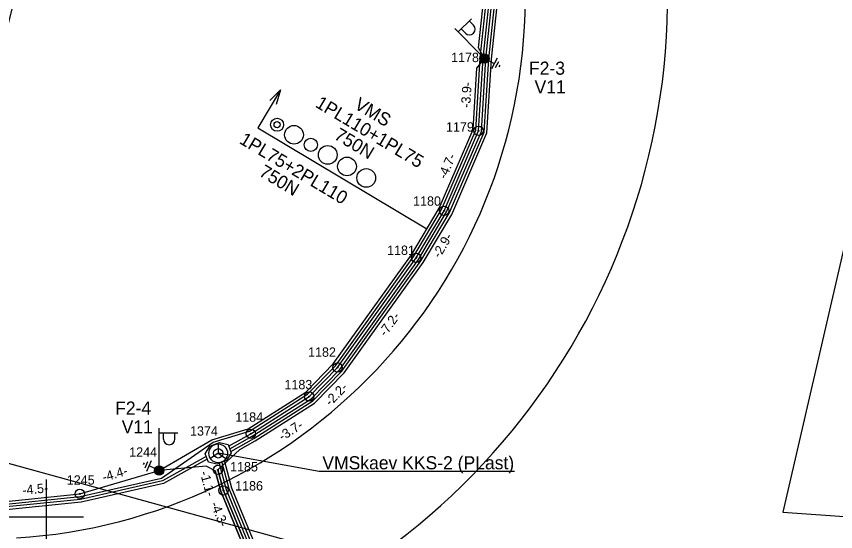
# Model space of a CAD drawing. Extents: x 528816 to 533196, y 6574767 to 6575847.
# Drawn here: x 532998.41 to 533042.18, y 6575099.21 to 6575126.75 of the extents above; entities that cross this region are included whole.
import ezdxf

# ---------------------------------------------------------------- set-up
doc = ezdxf.new("R2010")
doc.units = 0
for name, color, linetype in [('ABIJOONIS', 7, 'Continuous'), ('JOONSIDE', 7, 'Continuous'), ('KOORDPUNKT', 7, 'Continuous'), ('MOOTPIIR', 7, 'Continuous'), ('MPKAABEL', 7, 'Continuous'), ('PIIR', 7, 'Continuous'), ('POST', 7, 'Continuous'), ('SIKAEV', 7, 'Continuous'), ('TEE', 7, 'Continuous'), ('VORK', 7, 'Continuous')]:
    doc.layers.add(name, color=color, linetype=linetype)

msp = doc.modelspace()

# ---------------------------------------------------------------- linework, layer by layer
at = {"layer": 'ABIJOONIS'}
for p, q in [((533012.528, 6575122.834), (533011.307, 6575120.791)), ((533011.307, 6575120.791), (533020.342, 6575115.393))]:
    msp.add_line(p, q, dxfattribs=at)
msp.add_lwpolyline([(533011.945, 6575122.25), (533012.528, 6575122.834), (533012.289, 6575122.045)], dxfattribs=at)
for centre, radius in [((533012.342, 6575120.962), 0.35), ((533012.342, 6575120.962), 0.165), ((533013.243, 6575120.424), 0.5), ((533014.145, 6575119.885), 0.35), ((533015.046, 6575119.347), 0.5), ((533016.076, 6575118.731), 0.5), ((533017.106, 6575118.116), 0.5)]:
    msp.add_circle(centre, radius, dxfattribs=at)
at = {"layer": 'KOORDPUNKT'}
for centre, radius in [((533023.421, 6575124.505), 0.25), ((533023.421, 6575124.505), 0.025), ((533023.421, 6575124.505), 0.0221), ((533023.421, 6575124.505), 0.0191), ((533023.421, 6575124.505), 0.0161), ((533023.421, 6575124.505), 0.0132), ((533023.421, 6575124.505), 0.0102), ((533023.421, 6575124.505), 0.00726), ((533023.421, 6575124.505), 0.0043), ((533023.107, 6575120.635), 0.25), ((533023.107, 6575120.635), 0.025), ((533023.107, 6575120.635), 0.0221), ((533023.107, 6575120.635), 0.0191), ((533023.107, 6575120.635), 0.0161), ((533023.107, 6575120.635), 0.0132), ((533023.107, 6575120.635), 0.0102), ((533023.107, 6575120.635), 0.00726), ((533023.107, 6575120.635), 0.0043), ((533021.266, 6575116.366), 0.25), ((533021.266, 6575116.366), 0.025), ((533021.266, 6575116.366), 0.0221), ((533021.266, 6575116.366), 0.0191), ((533021.266, 6575116.366), 0.0161), ((533021.266, 6575116.366), 0.0132), ((533021.266, 6575116.366), 0.0102), ((533021.266, 6575116.366), 0.00726), ((533021.266, 6575116.366), 0.0043), ((533019.776, 6575113.847), 0.25), ((533019.776, 6575113.847), 0.025), ((533019.776, 6575113.847), 0.0221), ((533019.776, 6575113.847), 0.0191), ((533019.776, 6575113.847), 0.0161), ((533019.776, 6575113.847), 0.0132), ((533019.776, 6575113.847), 0.0102), ((533019.776, 6575113.847), 0.00726), ((533019.776, 6575113.847), 0.0043), ((533015.57, 6575107.982), 0.25), ((533015.57, 6575107.982), 0.025), ((533015.57, 6575107.982), 0.0221), ((533015.57, 6575107.982), 0.0191), ((533015.57, 6575107.982), 0.0161), ((533015.57, 6575107.982), 0.0132), ((533015.57, 6575107.982), 0.0102), ((533015.57, 6575107.982), 0.00726), ((533015.57, 6575107.982), 0.0043), ((533014.062, 6575106.434), 0.25), ((533014.062, 6575106.434), 0.025), ((533014.062, 6575106.434), 0.0221), ((533014.062, 6575106.434), 0.0191), ((533014.062, 6575106.434), 0.0161), ((533014.062, 6575106.434), 0.0132), ((533014.062, 6575106.434), 0.0102), ((533014.062, 6575106.434), 0.00726), ((533014.062, 6575106.434), 0.0043), ((533010.936, 6575104.446), 0.25), ((533010.936, 6575104.446), 0.025), ((533010.936, 6575104.446), 0.0221), ((533010.936, 6575104.446), 0.0191), ((533010.936, 6575104.446), 0.0161), ((533010.936, 6575104.446), 0.0132), ((533010.936, 6575104.446), 0.0102), ((533010.936, 6575104.446), 0.00726), ((533010.936, 6575104.446), 0.0043), ((533009.194, 6575103.396), 0.25), ((533009.194, 6575103.396), 0.025), ((533009.194, 6575103.396), 0.0221), ((533009.194, 6575103.396), 0.0191), ((533009.194, 6575103.396), 0.0161), ((533009.194, 6575103.396), 0.0132), ((533009.194, 6575103.396), 0.0102), ((533009.194, 6575103.396), 0.00726), ((533009.194, 6575103.396), 0.0043), ((533006.041, 6575102.482), 0.25), ((533009.183, 6575102.507), 0.25), ((533009.183, 6575102.507), 0.025), ((533009.183, 6575102.507), 0.0221), ((533009.183, 6575102.507), 0.0191), ((533009.183, 6575102.507), 0.0161), ((533009.183, 6575102.507), 0.0132), ((533009.183, 6575102.507), 0.0102), ((533009.183, 6575102.507), 0.00726), ((533009.183, 6575102.507), 0.0043), ((533006.041, 6575102.482), 0.025), ((533006.041, 6575102.482), 0.0221), ((533006.041, 6575102.482), 0.0191), ((533006.041, 6575102.482), 0.0161), ((533006.041, 6575102.482), 0.0132), ((533006.041, 6575102.482), 0.0102), ((533006.041, 6575102.482), 0.00726), ((533006.041, 6575102.482), 0.0043), ((533009.474, 6575101.416), 0.25), ((533001.795, 6575101.229), 0.25), ((533001.795, 6575101.229), 0.025), ((533001.795, 6575101.229), 0.0221), ((533001.795, 6575101.229), 0.0191), ((533001.795, 6575101.229), 0.0161), ((533001.795, 6575101.229), 0.0132), ((533001.795, 6575101.229), 0.0102), ((533001.795, 6575101.229), 0.00726), ((533001.795, 6575101.229), 0.0043), ((533009.474, 6575101.416), 0.025), ((533009.474, 6575101.416), 0.0221), ((533009.474, 6575101.416), 0.0191), ((533009.474, 6575101.416), 0.0161), ((533009.474, 6575101.416), 0.0132), ((533009.474, 6575101.416), 0.0102), ((533009.474, 6575101.416), 0.00726), ((533009.474, 6575101.416), 0.0043)]:
    msp.add_circle(centre, radius, dxfattribs=at)
at = {"layer": 'MOOTPIIR'}
msp.add_lwpolyline([(532734.763, 6575190.351), (532974.53, 6575122.186), (532997.411, 6575124.093), (533003.131, 6575146.973), (532931.63, 6575227.055), (532866.802, 6575214.661), (532836.295, 6575249.935), (532910.656, 6575271.862), (532960.23, 6575261.375), (533047.938, 6575137.44), (533039.358, 6575100.259), (533162.763, 6575091.564), (533193.521, 6575061.912), (533196.177, 6575045.98), (532976, 6575065.453), (532847.876, 6575091.122), (532688.11, 6575148.656)], dxfattribs=at)
at = {"layer": 'MPKAABEL'}
for points in [[(533006.041, 6575102.482), (533008.856, 6575104.123), (533010.796, 6575104.713), (533013.872, 6575106.668), (533015.34, 6575108.175), (533019.525, 6575114.011), (533020.998, 6575116.502), (533022.811, 6575120.705), (533023.013, 6575123.977), (533023.421, 6575124.505), (533023.104, 6575125.07), (533023.683, 6575130.52), (533022.917, 6575135.063), (533021.297, 6575140.978), (533018.968, 6575146.349), (533015.949, 6575151.942), (533010.659, 6575159.278), (533010.637, 6575159.95), (533010.067, 6575160.101), (533004.382, 6575168.004), (532998.639, 6575176.146), (532993.861, 6575183.847), (532989.67, 6575190.679), (532989.266, 6575192.041)], [(533006.041, 6575102.482), (533008.856, 6575104.123), (533010.796, 6575104.713), (533013.872, 6575106.668), (533015.34, 6575108.175), (533019.525, 6575114.011), (533020.998, 6575116.502), (533022.811, 6575120.705), (533023.013, 6575123.977), (533023.421, 6575124.505), (533023.104, 6575125.07), (533023.683, 6575130.52), (533022.917, 6575135.063), (533021.297, 6575140.978), (533018.968, 6575146.349), (533015.949, 6575151.942), (533010.659, 6575159.278), (533010.637, 6575159.95), (533010.067, 6575160.101), (533004.382, 6575168.004), (532998.639, 6575176.146), (532993.861, 6575183.847), (532989.67, 6575190.679), (532989.266, 6575192.041)], [(533009.752, 6575103.779), (533010.936, 6575104.446), (533014.062, 6575106.434), (533015.57, 6575107.982), (533019.776, 6575113.847), (533021.266, 6575116.366), (533023.107, 6575120.635), (533023.347, 6575124.511), (533023.985, 6575130.53), (533023.211, 6575135.128), (533021.581, 6575141.078), (533019.238, 6575146.48), (533016.203, 6575152.102), (533010.576, 6575159.906), (533004.626, 6575168.178), (532998.889, 6575176.312), (532994.116, 6575184.005), (532989.953, 6575190.791)], [(533009.864, 6575103.497), (533011.09, 6575104.189), (533014.253, 6575106.199), (533015.801, 6575107.789), (533020.028, 6575113.683), (533021.534, 6575116.23), (533023.403, 6575120.564), (533023.646, 6575124.486), (533024.288, 6575130.539), (533023.504, 6575135.193), (533021.865, 6575141.178), (533019.509, 6575146.611), (533016.458, 6575152.262), (533010.82, 6575160.081), (533004.87, 6575168.353), (532999.14, 6575176.477)], [(532967.038, 6575104.121), (532976.091, 6575102.112), (532978.238, 6575101.6), (532982.46, 6575101.182), (532992.651, 6575100.598), (532997.325, 6575100.626), (533001.819, 6575101.081), (533006.171, 6575102.066), (533008.922, 6575103.986), (533010.859, 6575104.575), (533013.967, 6575106.551), (533015.455, 6575108.079), (533019.65, 6575113.929), (533021.132, 6575116.434), (533022.959, 6575120.67), (533023.197, 6575124.523), (533023.834, 6575130.525), (533023.064, 6575135.095), (533021.439, 6575141.028), (533019.103, 6575146.415), (533016.076, 6575152.022), (533010.454, 6575159.819), (533004.504, 6575168.091), (532998.764, 6575176.229)], [(532967.038, 6575104.121), (532976.091, 6575102.112), (532978.238, 6575101.6), (532982.46, 6575101.182), (532992.651, 6575100.598), (532997.325, 6575100.626), (533001.819, 6575101.081), (533006.171, 6575102.066), (533008.922, 6575103.986), (533010.859, 6575104.575), (533013.967, 6575106.551), (533015.455, 6575108.079), (533019.65, 6575113.929), (533021.132, 6575116.434), (533022.959, 6575120.67), (533023.197, 6575124.523), (533023.834, 6575130.525), (533023.064, 6575135.095), (533021.439, 6575141.028), (533019.103, 6575146.415), (533016.076, 6575152.022), (533010.454, 6575159.819), (533004.504, 6575168.091), (532998.764, 6575176.229)], [(533009.808, 6575103.638), (533011.013, 6575104.318), (533014.158, 6575106.316), (533015.686, 6575107.886), (533019.902, 6575113.765), (533021.4, 6575116.298), (533023.255, 6575120.599), (533023.496, 6575124.498), (533024.137, 6575130.534), (533023.357, 6575135.16), (533021.723, 6575141.128), (533019.374, 6575146.546), (533016.331, 6575152.182), (533010.698, 6575159.994), (533004.748, 6575168.266), (532999.015, 6575176.394)], [(533008.06, 6575069.295), (533009.349, 6575079.027), (533009.786, 6575082.525), (533010.343, 6575085.851), (533011.981, 6575093.992), (533012.286, 6575095.112), (533011.109, 6575097.439), (533009.474, 6575101.416), (533009.183, 6575102.507), (533010.342, 6575103.595), (533011.168, 6575104.06), (533014.348, 6575106.082), (533015.916, 6575107.693), (533020.153, 6575113.601), (533021.668, 6575116.162), (533023.551, 6575120.529), (533023.795, 6575124.473), (533024.439, 6575130.544)], [(533008.06, 6575069.295), (533009.349, 6575079.027), (533009.786, 6575082.525), (533010.343, 6575085.851), (533011.981, 6575093.992), (533012.286, 6575095.112), (533011.109, 6575097.439), (533009.474, 6575101.416), (533009.183, 6575102.507), (533010.342, 6575103.595), (533011.168, 6575104.06), (533014.348, 6575106.082), (533015.916, 6575107.693), (533020.153, 6575113.601), (533021.668, 6575116.162), (533023.551, 6575120.529), (533023.795, 6575124.473), (533024.439, 6575130.544)], [(533024.091, 6575124.514), (533023.797, 6575123.95)], [(533023.643, 6575124.389), (533023.944, 6575124.232)], [(533024.162, 6575124.326), (533023.992, 6575124)], [(533024.233, 6575124.138), (533024.187, 6575124.049)], [(532917.054, 6575116.902), (532926.903, 6575114.207), (532931.064, 6575113.199), (532933.016, 6575113.029), (532938.814, 6575111.436), (532942.584, 6575110.045), (532946.505, 6575108.76), (532951.428, 6575107.755), (532958.549, 6575105.992), (532967.069, 6575104.268), (532976.125, 6575102.259), (532978.291, 6575101.778), (532982.472, 6575101.332), (532992.655, 6575100.748), (532997.317, 6575100.776), (533001.795, 6575101.229), (533006.041, 6575102.482)], [(532917.054, 6575116.902), (532926.903, 6575114.207), (532931.064, 6575113.199), (532933.016, 6575113.029), (532938.814, 6575111.436), (532942.584, 6575110.045), (532946.505, 6575108.76), (532951.428, 6575107.755), (532958.549, 6575105.992), (532967.069, 6575104.268), (532976.125, 6575102.259), (532978.291, 6575101.778), (532982.472, 6575101.332), (532992.655, 6575100.748), (532997.317, 6575100.776), (533001.795, 6575101.229), (533006.041, 6575102.482)], [(533008.552, 6575103.224), (533006.225, 6575101.924), (533001.843, 6575100.933), (532997.333, 6575100.476), (532992.647, 6575100.448), (532982.448, 6575101.032), (532978.214, 6575101.452), (532976.057, 6575101.966), (532967.006, 6575103.975), (532958.484, 6575105.7), (532951.356, 6575107.464)], [(533008.608, 6575103.083), (533006.279, 6575101.783), (533001.867, 6575100.785), (532997.341, 6575100.326), (532992.643, 6575100.298), (532982.435, 6575100.883), (532978.189, 6575101.304), (532976.026, 6575101.82), (532975.972, 6575101.817)], [(533005.292, 6575102.619), (533005.444, 6575102.954)], [(533005.374, 6575102.435), (533005.636, 6575103.015)], [(533009.525, 6575102.968), (533009.901, 6575101.56), (533011.518, 6575097.626), (533012.708, 6575095.275), (533012.983, 6575094.267)], [(533005.211, 6575102.803), (533005.252, 6575102.894)], [(533005.814, 6575102.585), (533005.505, 6575102.725)], [(533047.912, 6575087.207), (533039.228, 6575087.97), (533032.905, 6575088.479), (533026.481, 6575089.086), (533022.97, 6575089.654), (533014.857, 6575091.565), (533012.277, 6575093.15), (533011.837, 6575094.031), (533012.126, 6575095.096), (533010.972, 6575097.376), (533009.331, 6575101.368), (533009.04, 6575102.458), (533008.56, 6575102.705), (533006.041, 6575102.482)], [(533047.912, 6575087.207), (533039.228, 6575087.97), (533032.905, 6575088.479), (533026.481, 6575089.086), (533022.97, 6575089.654), (533014.857, 6575091.565), (533012.277, 6575093.15), (533011.837, 6575094.031), (533012.126, 6575095.096), (533010.972, 6575097.376), (533009.331, 6575101.368), (533009.04, 6575102.458), (533008.56, 6575102.705), (533006.041, 6575102.482)], [(533009.244, 6575102.857), (533009.616, 6575101.464), (533011.245, 6575097.501), (533012.427, 6575095.166), (533012.703, 6575094.154)], [(533009.385, 6575102.912), (533009.758, 6575101.512), (533011.381, 6575097.563), (533012.567, 6575095.22), (533012.843, 6575094.211)], [(533009.04, 6575102.458), (533009.331, 6575101.368), (533010.972, 6575097.376), (533012.126, 6575095.096), (533011.837, 6575094.031)], [(533009.183, 6575102.507), (533009.474, 6575101.416), (533011.109, 6575097.439), (533012.286, 6575095.112), (533011.981, 6575093.992), (533010.343, 6575085.851)]]:
    msp.add_lwpolyline(points, dxfattribs=at)
at = {"layer": 'PIIR'}
msp.add_lwpolyline([(532975.89, 6575131.33), (532958.52, 6575113.75), (533057.86, 6575086.34), (533100.33, 6575084.53), (533102.23, 6575092.07), (533055.24, 6575123.8), (533017.1, 6575160.71), (532991.15, 6575195.89), (532987.66, 6575156.64)], close=True, dxfattribs=at)
msp.add_lwpolyline([(532975.89, 6575131.33), (532958.52, 6575113.75), (533057.86, 6575086.34), (533100.33, 6575084.53), (533102.23, 6575092.07), (533055.24, 6575123.8), (533017.1, 6575160.71), (532991.15, 6575195.89), (532987.66, 6575156.64)], close=True, dxfattribs=at)
at = {"layer": 'POST'}
for p, q in [((533022.011, 6575125.922), (533022.72, 6575126.628)), ((533022.832, 6575126.287), (533022.606, 6575126.514)), ((533023.245, 6575124.682), (533021.835, 6575126.1)), ((533022.398, 6575125.855), (533022.172, 6575126.082)), ((533023.421, 6575124.505), (533023.421, 6575124.505)), ((533006.041, 6575102.733), (533006.041, 6575104.733)), ((533006.041, 6575104.483), (533007.041, 6575104.483)), ((533006.268, 6575104.162), (533006.268, 6575104.483)), ((533006.881, 6575104.162), (533006.881, 6575104.483)), ((533006.041, 6575102.482), (533006.041, 6575102.482))]:
    msp.add_line(p, q, dxfattribs=at)
for centre, radius in [((533023.421, 6575124.505), 0.25), ((533023.421, 6575124.505), 0.225), ((533023.421, 6575124.505), 0.2), ((533023.421, 6575124.505), 0.175), ((533023.421, 6575124.505), 0.15), ((533023.421, 6575124.505), 0.125), ((533023.421, 6575124.505), 0.1), ((533023.421, 6575124.505), 0.075), ((533023.421, 6575124.505), 0.05), ((533023.421, 6575124.505), 0.025), ((533006.041, 6575102.482), 0.25), ((533006.041, 6575102.482), 0.225), ((533006.041, 6575102.482), 0.2), ((533006.041, 6575102.482), 0.175), ((533006.041, 6575102.482), 0.15), ((533006.041, 6575102.482), 0.125), ((533006.041, 6575102.482), 0.1), ((533006.041, 6575102.482), 0.075), ((533006.041, 6575102.482), 0.05), ((533006.041, 6575102.482), 0.025)]:
    msp.add_circle(centre, radius, dxfattribs=at)
for centre, start, end in [((533022.615, 6575126.071), 224.8497, 44.8497), ((533006.575, 6575104.162), 180, 0)]:
    msp.add_arc(centre, 0.306, start, end, dxfattribs=at)
at = {"layer": 'SIKAEV'}
for p, q in [((533009.194, 6575103.896), (533009.194, 6575103.396)), ((533009.194, 6575103.396), (533008.779, 6575103.121)), ((533009.194, 6575103.396), (533009.609, 6575103.121))]:
    msp.add_line(p, q, dxfattribs=at)
msp.add_lwpolyline([(533008.492, 6575103.377), (533008.743, 6575103.777), (533009.264, 6575103.982), (533009.72, 6575103.862), (533009.896, 6575103.415), (533009.645, 6575103.015), (533009.124, 6575102.81), (533008.668, 6575102.93)], close=True, dxfattribs=at)
msp.add_lwpolyline([(533025.016, 6575102.423), (533014.582, 6575102.423), (533009.194, 6575103.396)], dxfattribs=at)
msp.add_circle((533009.194, 6575103.396), 0.5, dxfattribs=at)
at = {"layer": 'TEE'}
for radius, start, end in [(36.6, 285.4212, 5.6678), (29, 273.5755, 359.5828)]:
    msp.add_arc((532996.604, 6575127.818), radius, start, end, dxfattribs=at)
at = {"layer": 'VORK'}
for p, q in [((533000, 6575102), (533000, 6575098)), ((532998, 6575100), (533002, 6575100))]:
    msp.add_line(p, q, dxfattribs=at)

# ---------------------------------------------------------------- texts
at = {"layer": 'ABIJOONIS'}
for s, p in [('1PL110+1PL75', (533014.336, 6575121.939)), ('VMS', (533016.411, 6575121.864)), ('1PL75+2PL110', (533010.276, 6575119.998)), ('750N', (533015.335, 6575120.235)), ('750N', (533011.321, 6575118.267))]:
    msp.add_text(s, height=0.7, rotation=329.141, dxfattribs=at).set_placement(p)
at = {"layer": 'JOONSIDE'}
for s, rotation, p in [('-3.9-', 86.4599, (533022.658, 6575121.858)), ('-4.7-', 66.6708, (533021.37, 6575118.019)), ('-2.9-', 59.3979, (533021.037, 6575113.797)), ('-7.2-', 54.3545, (533018.137, 6575109.603)), ('-2.2-', 45.7634, (533015.196, 6575105.895)), ('-3.7-', 32.4416, (533012.619, 6575104.044)), ('-4.4-', 16.4388, (533003.08, 6575101.869)), ('-1.1-', 284.9335, (533008.213, 6575102.38)), ('-4.5-', 5.7837, (532998.76, 6575101.173)), ('-4.3-', 292.3467, (533008.768, 6575100.689))]:
    msp.add_text(s, height=0.5, rotation=rotation, dxfattribs=at).set_placement(p)
at = {"layer": 'KOORDPUNKT'}
for s, p in [('1178', (533021.637, 6575124.308)), ('1179', (533021.365, 6575120.593)), ('1180', (533019.608, 6575116.633)), ('1181', (533018.217, 6575114.002)), ('1182', (533013.997, 6575108.558)), ('1183', (533012.735, 6575106.82)), ('1184', (533010.107, 6575105.086)), ('1374', (533007.689, 6575104.341)), ('1244', (533004.44, 6575103.213)), ('1185', (533009.829, 6575102.429)), ('1245', (533001.106, 6575101.721)), ('1186', (533010.099, 6575101.409))]:
    msp.add_text(s, height=0.5, dxfattribs=at).set_placement(p)
at = {"layer": 'POST'}
for s, p in [('F2-3', (533025.798, 6575123.635)), ('V11', (533026.096, 6575122.635)), ('F2-4', (533003.689, 6575105.465)), ('V11', (533004.039, 6575104.465))]:
    msp.add_text(s, height=0.7, dxfattribs=at).set_placement(p)
at = {"layer": 'SIKAEV'}
msp.add_text('VMSkaev KKS-2 (PLast)', height=0.7, dxfattribs=at).set_placement((533014.758, 6575102.541))

doc.saveas('drawing.dxf')
